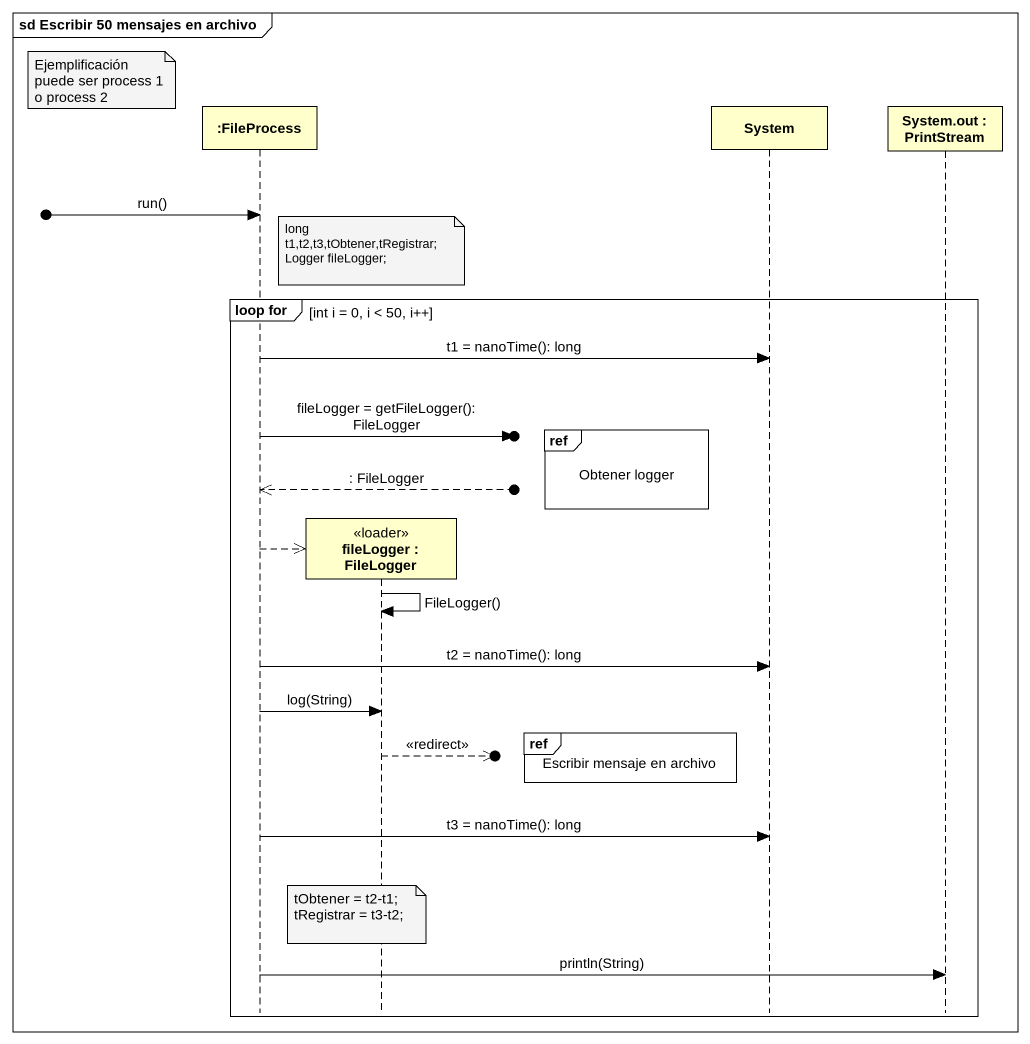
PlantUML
@startuml
mainframe sd Escribir 50 mensajes en archivo
hide footbox
participant ":FileProcess" as FileProcess
participant "fileLogger : FileLogger" as fileLogger <<loader>>
participant System
participant "System.out : PrintStream" as System_out

note left of FileProcess : Ejemplificación puede ser process 1 o process 2
[o-> FileProcess : run()
note over fileLogger
  long t1,t2,t3,tObtener,tRegistrar;
  Logger fileLogger;
end note
group loop for [int i = 0, i < 50, i++]
  FileProcess -> System : t1 = nanoTime(): long
  ref over System : Obtener logger
  FileProcess ->o] : fileLogger = getFileLogger(): FileLogger
  FileProcess <<--o] : : FileLogger
  FileProcess -->> fileLogger **
  fileLogger -> fileLogger : FileLogger()
  FileProcess -> System : t2 = nanoTime(): long
  FileProcess -> fileLogger : log(String)
  ref over System : Escribir mensaje en archivo
  fileLogger -->>o] : <<redirect>>
  FileProcess -> System : t3 = nanoTime(): long
  note over fileLogger
    tObtener = t2-t1;
    tRegistrar = t3-t2;
  end note
  FileProcess -> System_out : println(String)
end
@enduml
